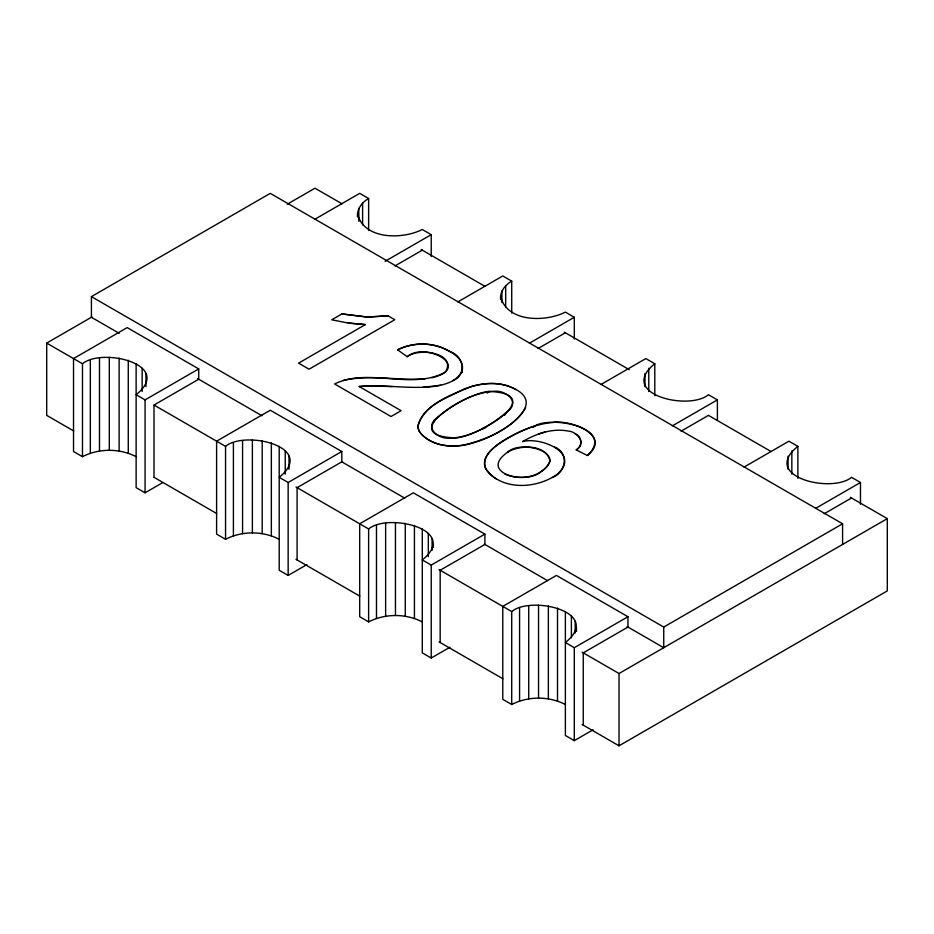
<?xml version="1.0" encoding="UTF-8"?>
<svg xmlns="http://www.w3.org/2000/svg" width="934" height="934" viewBox="0 0 934 934"><rect width="100%" height="100%" fill="white"/><g stroke="black" fill="none" stroke-linecap="round" stroke-linejoin="round"><path stroke-width="1.4" d="M417.93 427.153C421.257 406.08 446.931 398.304 463.287 389.35C476.784 384.096 491.949 381.376 506.135 385.427C556.302 401.585 499.176 435.116 476.854 441.747C461.384 447.071 443.265 448.448 428.659 439.914C423.849 437.019 418.806 433.061 417.93 427.153C417.872 422.927 418.117 431.111 419.401 431.578C429.663 445.191 448.764 447.876 464.583 444.969C487.478 438.968 512.953 428.636 525.655 407.691M417.86 425.729C425.122 403.453 451.811 394.533 471.833 386.419C486.194 382.345 502.562 381.843 515.813 389.595M462.248 370.308C464.572 358.387 451.169 351.733 442.086 347.775C427.807 342.077 411.345 343.047 397.604 349.841L407.259 356.73C417.988 347.46 457.216 352.69 445.436 372.059C411.696 390.681 369.292 367.155 334.606 383.956L391.019 416.517L401.106 410.703L359.228 386.524C384.026 384.201 409.01 389.361 433.808 386.466C444.526 384.866 457.882 381.492 462.248 370.308L461.933 372.619M452.885 380.652C467.163 374.931 463.719 355.912 450.001 351.604C434.228 342.264 413.995 341.611 397.604 349.841M433.808 422.11L434.252 420.183C451.064 405.741 471.997 392.327 494.763 391.241C504.08 390.202 518.452 399.425 510.139 409.337C493.257 423.592 472.441 437.567 449.581 438.151C440.218 439.354 425.857 430.107 434.252 420.183M357.524 216.922C356.718 209.006 362.065 202.281 368.626 198.522L359.695 193.361L314.77 219.303M295.961 486.999L368.626 528.959C388.147 512.544 460.252 529.531 422.285 559.933L431.228 565.093L484.886 534.12L484.886 544.44L440.171 570.254L440.171 642.545M500.601 299.522C499.795 291.618 505.142 284.893 511.715 281.134L502.772 275.974L457.847 301.904M439.038 569.6L511.715 611.56C531.236 595.145 603.329 612.144 565.374 642.534L574.305 647.706L627.963 616.72L627.963 627.053L583.248 652.866L583.248 725.146M600.936 384.516L645.849 358.574L654.792 363.746C616.837 394.136 688.93 411.135 708.451 394.72L717.394 399.88L717.394 420.207M744.013 467.117L788.926 441.187L797.87 446.347C759.914 476.749 832.007 493.736 851.528 477.321L860.471 482.493L860.471 504.267M504.558 415.326L506.135 413.272M576.196 449.931C586.937 443.3 577.305 431.45 567.837 431.006C552.017 428.029 536.069 433.773 522.538 441.63C540.284 436.4 581.8 453.165 557.143 474.309C536.781 488.961 501.324 491.121 485.692 468.705C480.765 457.823 491.669 448.799 499.562 443.335C515.661 432.769 533.723 423.954 553.185 422.472C569.962 419.238 612.564 435.536 587.416 455.5L576.196 449.931C582.758 446.067 582.302 436.668 575.192 433.82M533.01 427.574L534.867 425.927C551.877 415.502 616.382 427.854 587.416 455.5M487.443 392.735L489.346 391.416C548.83 394.51 478.558 436.108 456.364 437.918C394.066 436.225 466.44 392.584 489.346 391.416L487.046 392.829M482.142 429.477L485.68 427.048M507.816 452.044C477.578 473.129 526.507 485.201 540.833 471.752C569.693 452.897 521.125 439.225 507.816 452.044C520.366 444.712 545.818 443.919 550.068 460.976C543.413 477.134 519.467 481.22 504.722 473.9M552.227 477.578C565.747 472.674 569.623 453.002 554.633 447.047M119.213 333.321L91.415 317.28L91.415 296.627L270.265 193.361L842.585 523.787L842.585 544.44M73.763 430.994L46.7 415.373L46.7 343.093L92.046 316.906M287.263 204.196L314.98 188.201L342.042 203.822M46.7 343.093L82.472 363.746C101.993 347.331 174.086 364.318 136.13 394.72L145.074 399.88L198.72 368.907L198.72 379.227L154.005 405.041L154.005 477.321M385.065 261.322L431.228 234.667L431.228 256.453M394.965 265.933L422.285 250.16M341.891 313.941L331.757 319.79L348.219 323.047L365.381 324.588L298.576 363.151L309.061 369.199L394.767 319.72L388.042 315.832L367.307 317.046L341.891 313.941L367.307 317.046L388.042 315.832M136.13 363.746L136.13 487.653L145.074 492.813L162.539 482.726M154.122 405.111L225.549 446.347C245.07 429.932 317.163 446.919 279.208 477.321L288.151 482.493L341.809 451.507L341.809 461.84L297.094 487.653L297.094 559.933M529.391 343.21L574.305 317.28L574.305 339.054M538.042 348.534L565.374 332.761M279.208 446.347L279.208 570.254L288.151 575.426L306.866 564.615M672.468 425.811L717.394 399.88M681.12 431.146L708.451 415.373M422.285 528.959L422.285 652.866L431.228 658.026L449.943 647.227M815.557 508.423L860.471 482.493M824.208 513.758L851.528 497.974M91.415 296.627L663.735 627.053L842.585 523.787M582.115 652.212L619.02 673.519L887.3 518.627L887.3 590.907L619.02 745.799L582.115 724.492M565.374 611.56L565.374 735.478L574.305 740.639L593.032 729.828M407.259 356.73C425.309 340.817 473.34 367.704 431.917 377.791M198.72 368.907L127.187 327.601L73.529 358.574L73.529 451.507L82.472 456.679C98.969 448.18 119.634 448.18 136.13 456.679M341.809 451.507L270.265 410.213L216.606 441.187L216.606 534.12L225.549 539.28C242.046 530.792 262.711 530.792 279.208 539.28M484.886 534.12L413.342 492.813L359.695 523.787L359.695 616.72L368.626 621.892C385.123 613.393 405.788 613.393 422.285 621.892M627.963 616.72L556.431 575.426L502.772 606.399L502.772 699.332L511.715 704.493C528.212 696.005 548.877 696.005 565.374 704.493M534.867 425.927C516.829 431.893 460.684 456.749 496.293 478.967M538.404 434.065L545.281 431.952M481.851 428.683L485.54 427.679M343.117 380.453C369.969 374.16 397.674 380.92 424.83 378.749M440.731 385.252L423.324 387.26M359.228 386.524L369.315 385.812L392.198 386.594M365.381 324.588L348.219 323.047M431.228 234.667L422.285 229.507C402.764 239.489 364.132 240.038 357.524 214.014M574.305 317.28L565.374 312.108C545.841 322.09 507.22 322.639 500.601 296.627M421.152 249.495L484.956 286.341M564.229 332.107L629.283 369.666M708.567 415.432L771.099 451.542M850.395 497.32L887.3 518.627M197.541 378.55L261.975 415.747M341.564 461.7L404.737 498.172M484.337 544.125L547.499 580.598M627.099 626.551L663.735 647.706L663.735 627.053M154.122 477.391L216.676 513.513M295.961 559.279L359.765 596.114M439.038 641.88L502.842 678.726M461.898 371.393L462.295 372.187M797.87 446.347L797.87 478.29M791.845 450.888L791.845 474.122M788.051 456.166L788.051 469.242M654.792 363.746L654.792 395.689M648.768 368.276L648.768 391.509M644.974 373.565L644.974 386.629M619.02 673.519L619.02 745.799M576.476 627.053L576.476 631.407M575.192 621.379L575.192 632.995M574.305 647.706L574.305 740.639M571.398 616.101L571.398 637.875M557.505 608.081L557.505 701.014M548.363 605.897L548.363 698.83M538.544 605.15L538.544 698.083M528.726 605.897L528.726 698.83M519.573 608.081L519.573 701.014M511.715 281.134L511.715 313.077M511.715 611.56L511.715 704.493M505.679 285.676L505.679 307.449M501.897 290.953L501.897 302.569M433.399 544.44L433.399 547.347M432.103 538.778L432.103 550.395M431.228 565.093L431.228 658.026M428.321 533.489L428.321 556.722M414.427 525.468L414.427 618.413M405.274 523.285L405.274 616.218M395.456 522.538L395.456 615.471M385.637 523.285L385.637 616.218M376.484 525.468L376.484 618.413M368.626 198.522L368.626 230.476M368.626 528.959L368.626 621.892M362.602 203.063L362.602 224.849M358.808 208.34L358.808 221.416M289.026 456.166L289.026 469.242M288.151 482.493L288.151 575.426M285.232 450.888L285.232 474.122M271.35 442.868L271.35 535.801M262.197 440.673L262.197 533.618M252.378 439.937L252.378 532.87M242.56 440.673L242.56 533.618M233.407 442.868L233.407 535.801M225.549 446.347L225.549 539.28M145.949 373.565L145.949 386.629M145.074 399.88L145.074 492.813M142.155 368.276L142.155 391.509M128.273 360.255L128.273 453.188M119.12 358.072L119.12 451.005M109.301 357.325L109.301 450.258M99.483 358.072L99.483 451.005M90.329 360.255L90.329 453.188M82.472 363.746L82.472 456.679"/></g></svg>
